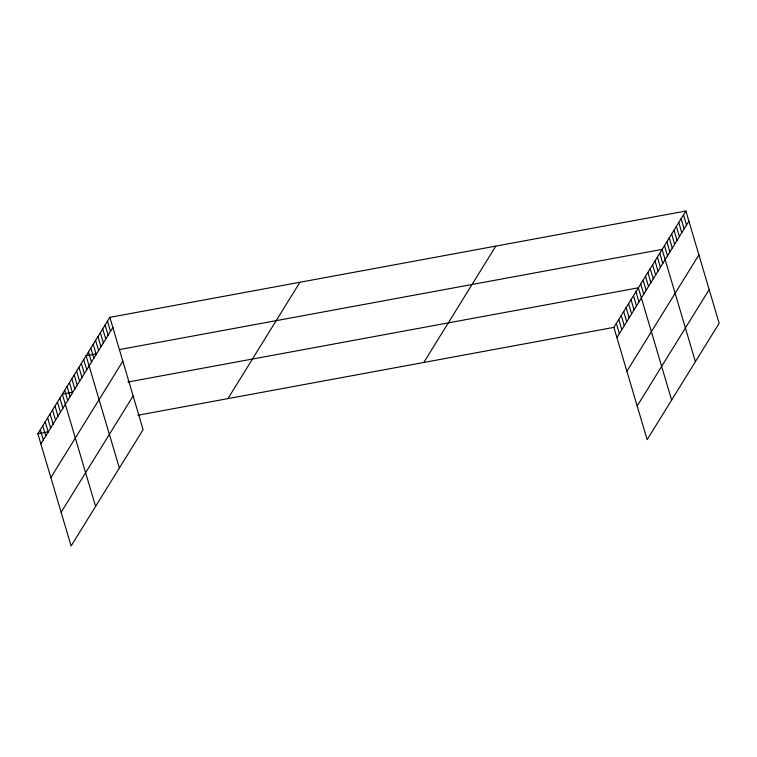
<?xml version="1.0" encoding="UTF-8"?>
<svg xmlns="http://www.w3.org/2000/svg" width="757" height="757" viewBox="0 0 757 757"><rect width="100%" height="100%" fill="white"/><g stroke="black" fill="none" stroke-linecap="round" stroke-linejoin="round"><path stroke-width="1.14" d="M109.85 317.344L143.111 429.635L71.111 545.986L37.85 433.704L109.85 317.344L685.889 211.014L719.15 323.296L647.15 439.656L613.889 327.365L685.889 211.014M40.869 443.895L112.869 327.535M50.851 477.591L122.842 361.231M61.128 512.3L133.128 395.939M227.942 398.608L299.942 282.257M423.797 362.461L495.797 246.101M616.917 337.565L688.908 221.205M626.891 371.252L698.891 254.891M637.176 405.97L709.167 289.609M96.092 353.898L86.09 355.743L119.351 468.034M119.436 349.583L662.129 249.403L695.39 361.695M72.331 392.296L62.329 394.142L95.59 506.433M127.914 382.03L638.369 287.802L671.629 400.093M37.85 433.704L47.852 431.859M137.897 415.233L613.889 327.365M683.514 214.846L686.533 225.047M681.139 218.688L684.158 228.888M678.764 222.53L681.783 232.721M676.389 226.371L679.408 236.562M674.004 230.204L677.032 240.404M671.629 234.045L674.657 244.246M669.254 237.887L672.273 248.078M666.879 241.729L669.898 251.92M664.504 245.571L667.523 255.762M659.754 253.245L662.772 263.445M657.379 257.087L660.397 267.278M655.004 260.928L658.022 271.12M652.629 264.77L655.647 274.961M650.254 268.603L653.272 278.803M647.878 272.444L650.897 282.645M645.503 276.286L648.522 286.477M643.119 280.128L646.147 290.319M640.744 283.97L643.772 294.161M635.927 291.757L638.946 301.958M633.477 295.713L636.495 305.913M631.026 299.677L634.044 309.868M628.584 303.633L631.603 313.824M626.134 307.588L629.152 317.779M623.683 311.543L626.701 321.734M621.232 315.499L624.26 325.69M618.791 319.454L621.809 329.645M616.34 323.409L619.358 333.61M107.466 321.186L110.494 331.377M105.091 325.027L108.119 335.219M102.715 328.86L105.734 339.06M100.34 332.702L103.359 342.902M97.965 336.543L100.984 346.734M95.59 340.385L98.609 350.576M93.215 344.227L96.234 354.418M90.84 348.059L93.859 358.26M88.465 351.901L91.483 362.101M83.715 359.584L86.733 369.776M81.34 363.417L84.358 373.617M78.955 367.259L81.983 377.459M76.58 371.1L79.608 381.301M74.205 374.942L77.223 385.133M71.83 378.784L74.848 388.975M69.455 382.616L72.473 392.817M67.08 386.458L70.098 396.659M64.705 390.3L67.723 400.491M59.879 398.097L62.897 408.288M57.437 402.052L60.456 412.243M54.987 406.007L58.005 416.208M52.536 409.963L55.554 420.163M50.085 413.918L53.113 424.119M47.644 417.873L50.662 428.074M45.193 421.829L48.211 432.029M42.742 425.794L45.77 435.985M40.301 429.749L43.319 439.94"/></g></svg>
